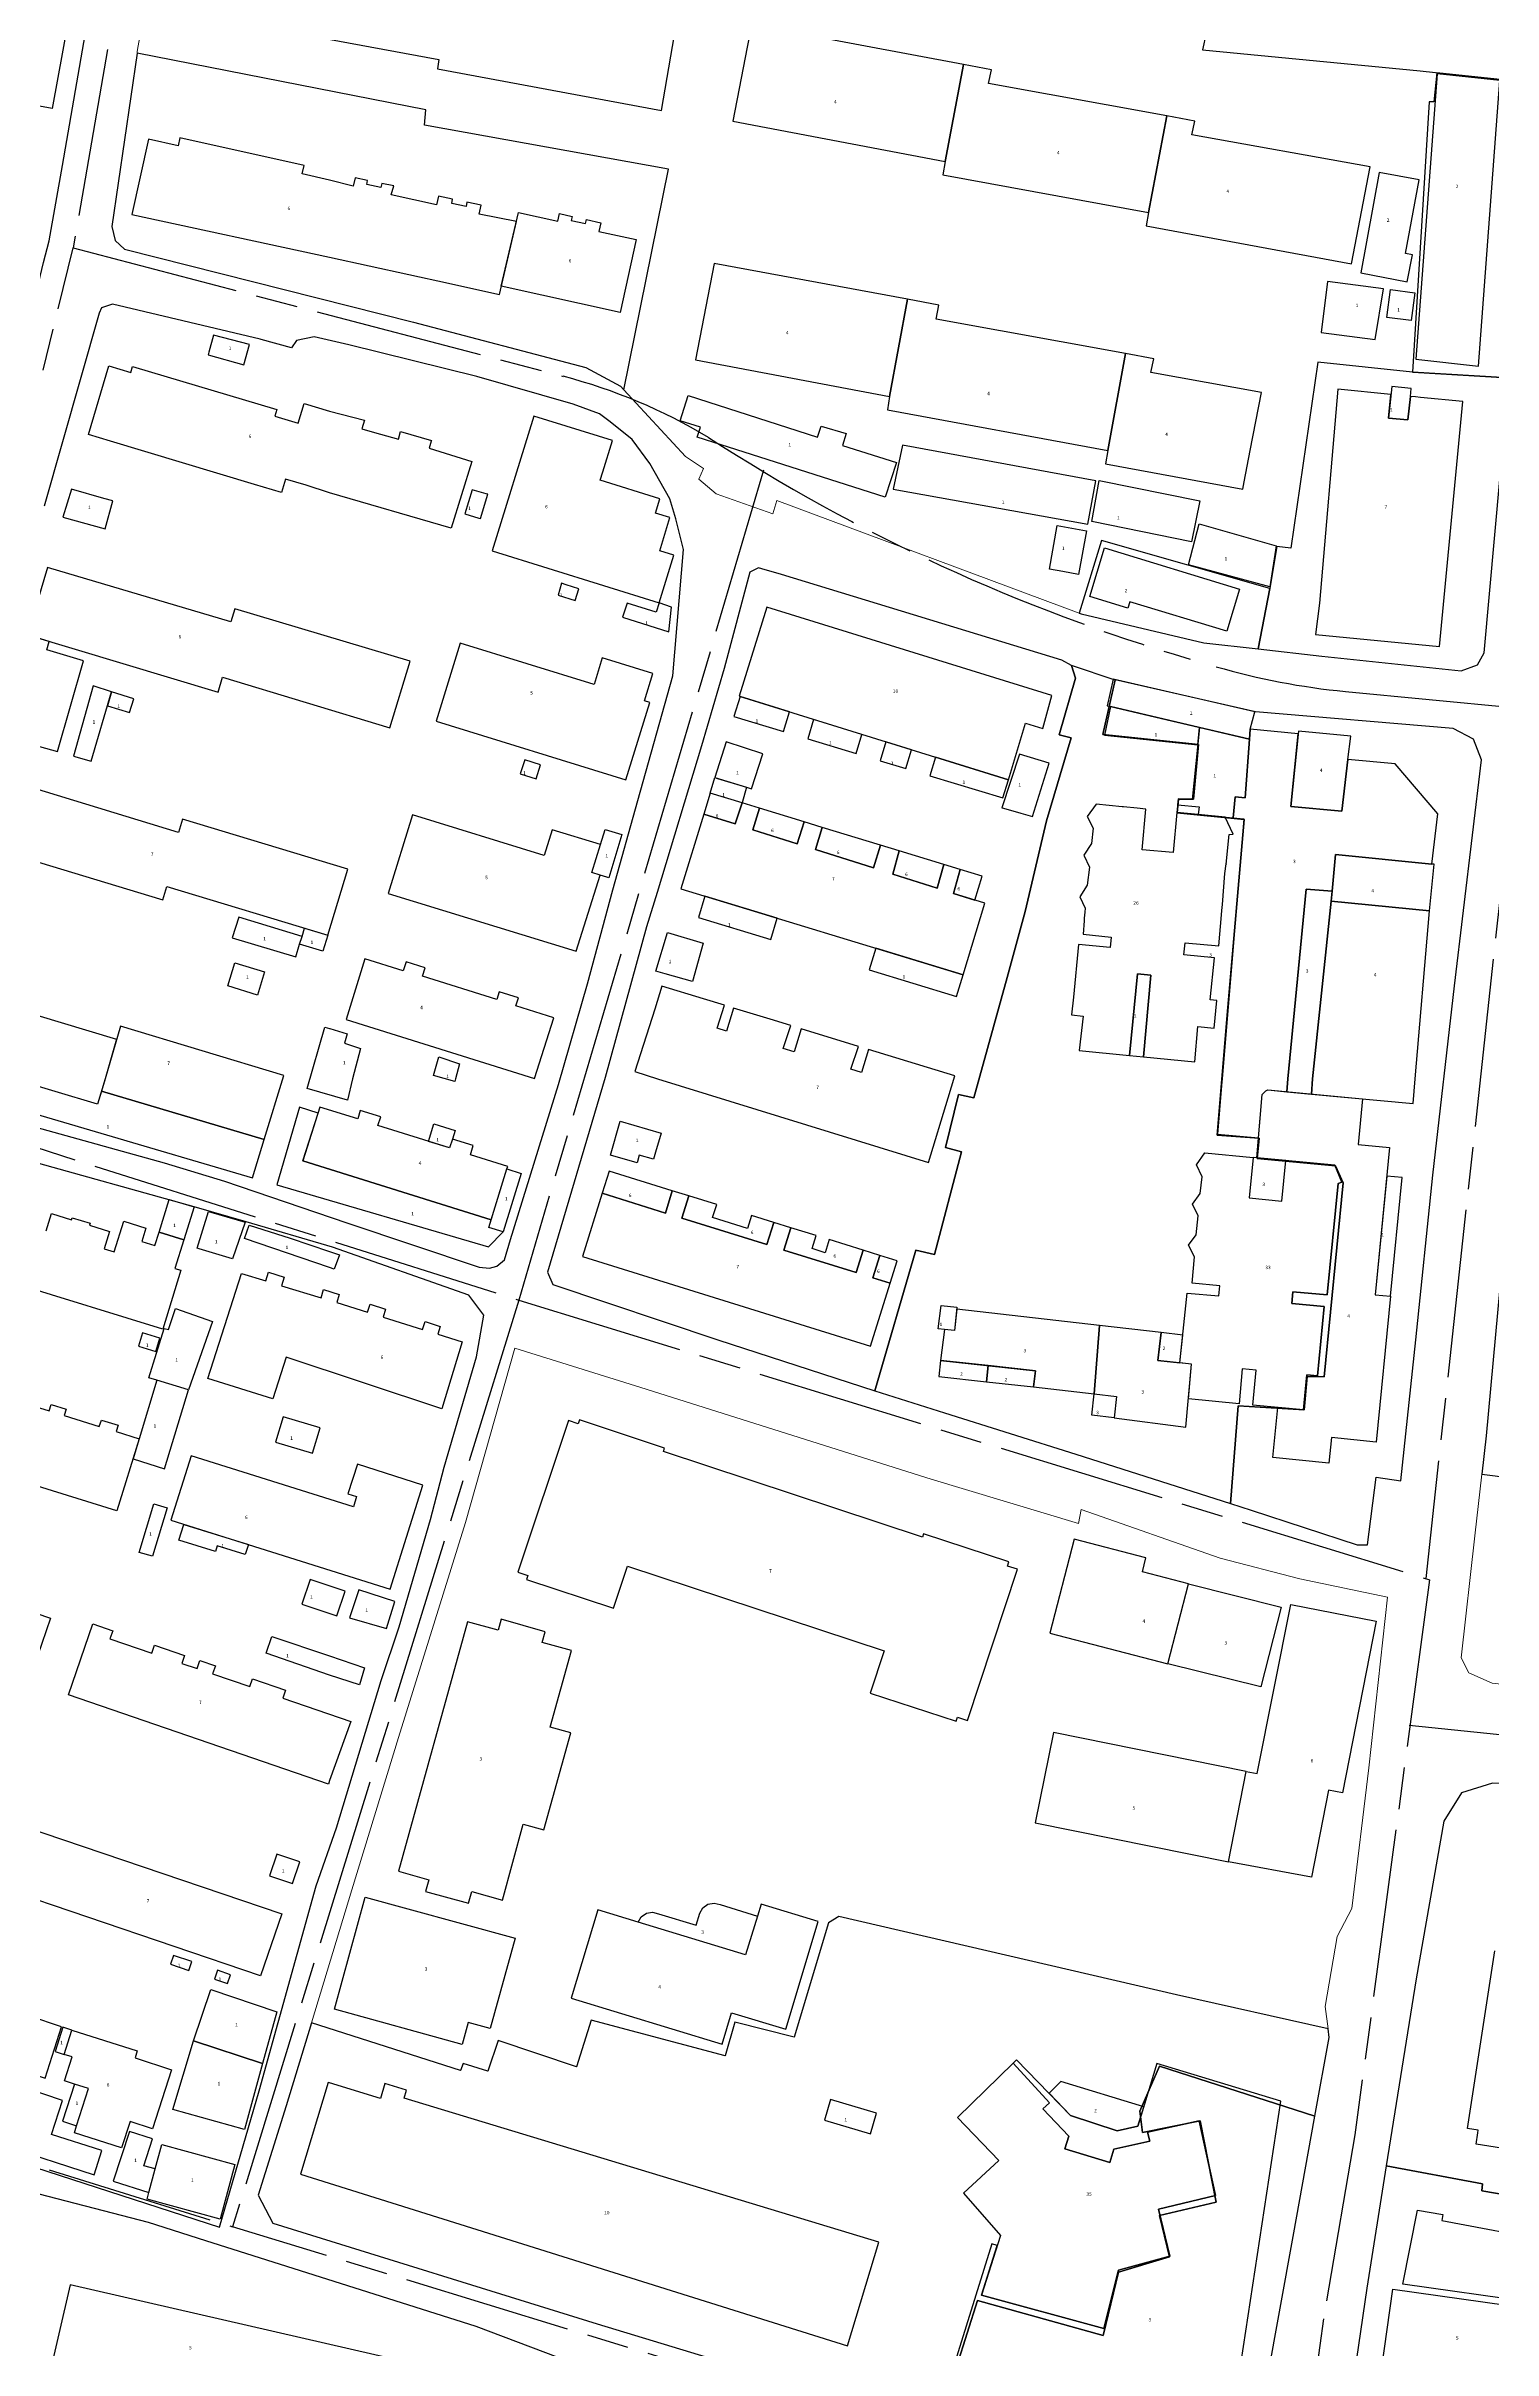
# Model space of a CAD drawing. Header units: millimetres. Extents: x 125232 to 134072, y 142885 to 152835.
# Drawn here: x 130459.5 to 130666, y 147568.7 to 147897.3 of the extents above; entities that cross this region are included whole.
import ezdxf

# ---------------------------------------------------------------- set-up
doc = ezdxf.new("R2010")
doc.units = ezdxf.units.MM
doc.linetypes.add('ACAD_ISO08W100', pattern=[36, 24, -3, 6, -3])
doc.layers.add('apartment', color=42, linetype='Continuous', lineweight=0)
doc.layers.add('government', color=221, linetype='Continuous', lineweight=0)
for name, color, linetype in [('buildings', 7, 'Continuous'), ('commerce', 10, 'Continuous'), ('commerce & office', 242, 'Continuous'), ('commerce and residence', 32, 'Continuous'), ('culture', 21, 'Continuous'), ('layers', 7, 'Continuous'), ('residence', 2, 'Continuous'), ('老城北中心线', 7, 'ACAD_ISO08W100')]:
    doc.layers.add(name, color=color, linetype=linetype)
doc.styles.add('层数', font='', dxfattribs={"height": 2})
doc.styles.get('层数').set_extended_font_data('FangSong_GB2312')

msp = doc.modelspace()

# ---------------------------------------------------------------- linework, layer by layer
at = {"layer": 'apartment'}
msp.add_lwpolyline([(130476.37, 147918.21), (130472.56, 147896.56), (130472.53, 147896.32), (130513.74, 147888.21), (130513.56, 147886.05), (130548.36, 147879.75), (130542.01, 147848.27), (130550.79, 147838.78), (130553.36, 147837.07), (130552.7, 147835.55), (130555.17, 147833.45), (130563.27, 147830.6), (130563.84, 147832.5), (130606.99, 147816.42), (130610.15, 147826.8), (130634.18, 147819.95), (130635.19, 147825.95), (130637.17, 147825.68), (130641.03, 147852.24), (130654.54, 147850.8), (130656.91, 147889.37), (130657.58, 147889.37), (130658.03, 147893.52), (130655.66, 147893.77), (130624.57, 147896.8), (130625.11, 147899.18)], dxfattribs=at)
at = {"layer": 'buildings', "linetype": 'Continuous', "flags": 128}
for points in [[(130475.63, 147902.78), (130515.59, 147895.41), (130515.38, 147894.1), (130547.38, 147888.12), (130549.77, 147901.95), (130522.3, 147906.97), (130522.68, 147909.48), (130478.37, 147917.64), (130475.63, 147902.78)], [(130462.66, 147900.66), (130460.4, 147888.41), (130426.23, 147894.71), (130427.56, 147901.92)], [(130471.79, 147873.32), (130500, 147867.22), (130516.95, 147863.5), (130517.57, 147863.36), (130524.24, 147861.9), (130526.66, 147872.28), (130521.36, 147873.35), (130521.63, 147874.62), (130519.61, 147875.04), (130519.49, 147874.45), (130517.43, 147874.88), (130517.56, 147875.47), (130515.54, 147875.89), (130515.28, 147874.7), (130508.8, 147876.12), (130509.16, 147877.38), (130507.45, 147877.74), (130507.33, 147877.15), (130505.31, 147877.57), (130505.43, 147878.16), (130503.67, 147878.52), (130503.38, 147877.35), (130500, 147878.18), (130496.1, 147879.08), (130496.37, 147880.3), (130478.62, 147884.23), (130478.37, 147883.1), (130474.17, 147884.03), (130471.79, 147873.32)], [(130468.73, 147840.98), (130465.58, 147841.92), (130468.52, 147851.7), (130471.62, 147850.77), (130471.87, 147851.63), (130492.46, 147845.46), (130492.19, 147844.55), (130495.54, 147843.55), (130496.37, 147846.32), (130500, 147845.23), (130504.97, 147843.96), (130504.62, 147842.73), (130506.43, 147842.19), (130509.83, 147841.23), (130510.14, 147842.34), (130514.53, 147841.07), (130514.5, 147840.96), (130514.19, 147839.98), (130520.31, 147838.07), (130517.34, 147828.54), (130500, 147833.61), (130496.66, 147834.68), (130493.73, 147835.56), (130493.15, 147833.63), (130489.29, 147834.79), (130468.73, 147840.98)], [(130456.88, 147813.31), (130484.11, 147805.17), (130484.74, 147807.27), (130508.61, 147800.08), (130511.52, 147809.57), (130486.47, 147817.02), (130485.92, 147815.17), (130459.74, 147822.95), (130456.88, 147813.31)], [(130596.88, 147792.64), (130599.32, 147800.72), (130601.8, 147799.96), (130603.08, 147804.67), (130562.41, 147817.27), (130558.47, 147804.56), (130596.88, 147792.64)], [(130627.29, 147749.03), (130626.71, 147742.08), (130632.58, 147741.59), (130633.08, 147747.75), (130633.62, 147748.28), (130633.91, 147748.4), (130636.61, 147748.15), (130636.77, 147750), (130639.38, 147777.06), (130643.07, 147776.77), (130643.56, 147781.98), (130657.29, 147780.64), (130658.14, 147787.82), (130652.08, 147794.91), (130645.33, 147795.53), (130644.46, 147788.19), (130637.19, 147788.86), (130638.22, 147799.2), (130631.4, 147799.88), (130631.26, 147798.46), (130630.67, 147790.1), (130629.22, 147790.2), (130628.94, 147787.22), (130630.46, 147787.08), (130627.37, 147750), (130627.29, 147749.03)], [(130448.99, 147783.75), (130476.2, 147775.53), (130476.77, 147777.42), (130499.75, 147770.49), (130502.6, 147779.88), (130479.01, 147787.02), (130478.44, 147785.13), (130451.93, 147793.2), (130448.99, 147783.75)], [(130636.77, 147750), (130636.61, 147748.15), (130640.11, 147747.82), (130640.27, 147750), (130642.93, 147775.33), (130643.07, 147776.77), (130639.38, 147777.06), (130636.77, 147750)], [(130640.27, 147750), (130640.11, 147747.82), (130654.62, 147746.45), (130654.95, 147750), (130656.97, 147773.95), (130642.93, 147775.33), (130640.27, 147750)], [(130454.8, 147750), (130439.98, 147754.45), (130442.84, 147763.69), (130469.6, 147755.65), (130467.95, 147750), (130466.88, 147746.37), (130454.8, 147750)], [(130467.95, 147750), (130467.43, 147748.23), (130490.68, 147741.35), (130493.46, 147750.47), (130470.14, 147757.5), (130467.95, 147750)], [(130496.79, 147748.62), (130499.34, 147757.35), (130500, 147757.16), (130500.04, 147757.15), (130502.49, 147756.43), (130502.13, 147755.08), (130504.43, 147754.3), (130503.29, 147750), (130502.55, 147746.95), (130496.79, 147748.62)], [(130445.66, 147748.61), (130489.01, 147735.88), (130490.68, 147741.35), (130467.43, 147748.23), (130466.88, 147746.37), (130454.8, 147750), (130446.85, 147752.39), (130446.1, 147750), (130445.66, 147748.61)], [(130517.87, 147749.6), (130514.82, 147750.48), (130515.58, 147753.13), (130518.54, 147752.13), (130517.98, 147750), (130517.87, 147749.6)], [(130492.46, 147734.87), (130522.69, 147726.03), (130524.77, 147728.16), (130522.71, 147728.8), (130523.05, 147729.9), (130496.2, 147738.29), (130498.35, 147745.11), (130495.69, 147745.95), (130492.46, 147734.87)], [(130496.2, 147738.29), (130523.05, 147729.9), (130525.31, 147737.13), (130525.42, 147737.5), (130520.09, 147739.16), (130520.49, 147740.46), (130517.53, 147741.38), (130517.13, 147740.13), (130506.91, 147743.32), (130507.3, 147744.55), (130504.38, 147745.47), (130504.01, 147744.29), (130498.63, 147745.97), (130496.2, 147738.29)], [(130459.54, 147728.29), (130460.3, 147730.77), (130463.17, 147729.89), (130463.25, 147730.18), (130465.83, 147729.38), (130465.74, 147729.1), (130468.61, 147728.21), (130467.84, 147725.73), (130469.27, 147725.29), (130470.63, 147729.68), (130473.78, 147728.71), (130473.19, 147726.8), (130475.05, 147726.23), (130475.69, 147728.12), (130479.2, 147727.04), (130477.92, 147722.94), (130478.78, 147722.68), (130476.19, 147714.27), (130434.18, 147727.22)], [(130482.7, 147731.08), (130487.97, 147729.53), (130486.14, 147724.29), (130481.39, 147725.73), (130481.08, 147725.82), (130482.7, 147731.08)], [(130500, 147723.07), (130487.88, 147727.21), (130488.51, 147729.14), (130494.37, 147727.27), (130500, 147725.35), (130501.4, 147724.88), (130500.65, 147722.84), (130500, 147723.07)], [(130491.89, 147704.33), (130482.61, 147707.26), (130487.41, 147722.23), (130490.91, 147721.16), (130491.29, 147722.4), (130493.53, 147721.69), (130493.15, 147720.47), (130498.79, 147718.75), (130499.15, 147719.92), (130501.39, 147719.21), (130501.04, 147718.1), (130505.41, 147716.72), (130505.77, 147717.84), (130508, 147717.13), (130507.65, 147716.01), (130513.28, 147714.24), (130513.63, 147715.35), (130515.8, 147714.67), (130515.45, 147713.55), (130518.91, 147712.46), (130516.03, 147702.91), (130493.79, 147710.29), (130491.89, 147704.33)], [(130493.37, 147701.77), (130492.29, 147698.16), (130497.57, 147696.6), (130498.64, 147700.2), (130493.37, 147701.77)], [(130477.36, 147687.01), (130508.63, 147677.21), (130513.33, 147692.04), (130503.97, 147695.01), (130502.61, 147690.77), (130503.86, 147690.41), (130503.41, 147688.93), (130480.25, 147696.23), (130477.36, 147687.01)], [(130417.95, 147669.54), (130423.39, 147685.54), (130460.17, 147673.04), (130457.1, 147664.02), (130429.24, 147673.48), (130426.87, 147666.51), (130417.95, 147669.54)], [(130616.51, 147681.65), (130606.25, 147684.3), (130602.78, 147670.89), (130619.63, 147666.53), (130622.58, 147677.96), (130615.99, 147679.66), (130616.51, 147681.65)], [(130496.06, 147675.06), (130501.04, 147673.39), (130502.22, 147676.91), (130497.24, 147678.58), (130496.06, 147675.06)], [(130462.74, 147662.1), (130466.21, 147672.23), (130469.05, 147671.26), (130468.66, 147670.12), (130474.63, 147668.07), (130475.02, 147669.21), (130479.29, 147667.73), (130478.9, 147666.6), (130481.08, 147665.86), (130481.47, 147666.99), (130483.7, 147666.23), (130483.31, 147665.09), (130488.6, 147663.28), (130488.99, 147664.41), (130493.73, 147662.79), (130493.34, 147661.65), (130503.05, 147658.32), (130500, 147649.88), (130499.83, 147649.39), (130462.74, 147662.1)], [(130500, 147664.91), (130490.94, 147668.07), (130491.76, 147670.43), (130500, 147667.68), (130505, 147665.98), (130504.28, 147663.56), (130500, 147664.91)], [(130559.38, 147625), (130544.05, 147629.68), (130544.48, 147630.46), (130545.21, 147630.97), (130546.08, 147631.12), (130546.94, 147630.88), (130552.3, 147629.24), (130552.83, 147630.98), (130553.28, 147631.74), (130554, 147632.24), (130554.87, 147632.4), (130555.72, 147632.19), (130561.07, 147630.55), (130559.38, 147625)], [(130683.22, 147594.9), (130663.64, 147598.01), (130663.85, 147599.62), (130663.9, 147600), (130662.38, 147600.24), (130666.3, 147625.57)], [(130629.78, 147564.78), (130635.75, 147604.16), (130618.06, 147609.54), (130615.37, 147600.56), (130612.39, 147599.91), (130605.75, 147602.12), (130598.05, 147610.05), (130597.55, 147609.57), (130602.73, 147603.93), (130601.79, 147603.07), (130605.5, 147599.13), (130604.92, 147597.35), (130611.33, 147595.42), (130611.92, 147597.32), (130617.04, 147598.43), (130616.72, 147599.74), (130624.1, 147601.34), (130626.41, 147590.67), (130618.3, 147588.73), (130619.93, 147582.04), (130612.61, 147580.03), (130610.51, 147571.73), (130593.03, 147576.47), (130595.28, 147583.55), (130594.53, 147583.79), (130588.58, 147564.71)], [(130499.78, 147606.82), (130495.84, 147593.73), (130573.9, 147569.25), (130578.37, 147584.02), (130510.63, 147604.57), (130510.98, 147605.72), (130507.9, 147606.65), (130507.26, 147604.55), (130500, 147606.75), (130499.78, 147606.82)], [(130459.91, 147564.56), (130468.8, 147562.53), (130469.64, 147566.38), (130510.92, 147557.04), (130508.88, 147547.93), (130511.29, 147547.36), (130508.59, 147535.31), (130505.91, 147535.94), (130505.68, 147535.18), (130514, 147533.4), (130517.53, 147548.91), (130520.39, 147548.19), (130523.78, 147563.47), (130521.05, 147564.17), (130521.15, 147564.56), (130462.97, 147577.96), (130459.91, 147564.56)], [(130671.36, 147574.55), (130669.74, 147562.95), (130650.12, 147565.83), (130651.73, 147577.31), (130671.36, 147574.55)]]:
    msp.add_lwpolyline(points, dxfattribs=at)
for points in [[(130590.45, 147894.69), (130560.2, 147900.35), (130557.57, 147886.59), (130587.84, 147880.87)], [(130619.48, 147887.39), (130594.05, 147891.98), (130594.47, 147893.94), (130590.45, 147894.69), (130587.84, 147880.87), (130587.51, 147878.98), (130616.87, 147873.58)], [(130667.03, 147892.42), (130658.08, 147893.38), (130655.01, 147852.64), (130663.96, 147851.66)], [(130648.5, 147880.08), (130623.07, 147884.67), (130623.49, 147886.63), (130619.48, 147887.39), (130616.87, 147873.58), (130616.87, 147873.56), (130616.54, 147871.67), (130645.86, 147866.28)], [(130654.54, 147867.53), (130653.55, 147867.72), (130655.5, 147878.24), (130649.8, 147879.28), (130647.19, 147864.99), (130653.78, 147863.69)], [(130534.6, 147873.03), (130534.47, 147872.45), (130536.52, 147871.99), (130536.65, 147872.58), (130538.71, 147872.13), (130538.43, 147870.88), (130543.76, 147869.71), (130541.48, 147859.33), (130524.51, 147863.06), (130526.96, 147873.6), (130532.59, 147872.36), (130532.83, 147873.42)], [(130582.49, 147861.23), (130554.88, 147866.33), (130552.24, 147852.56), (130579.92, 147847.33)], [(130650.4, 147862.71), (130642.43, 147863.74), (130641.49, 147856.47), (130649.23, 147855.47)], [(130613.6, 147853.46), (130586.56, 147858.36), (130586.94, 147860.35), (130582.49, 147861.23), (130579.92, 147847.33), (130579.61, 147845.44), (130611.06, 147839.65)], [(130651.39, 147862.58), (130654.86, 147862.13), (130654.35, 147858.17), (130650.87, 147858.61)], [(130483.43, 147856.08), (130482.76, 147853.66), (130482.65, 147853.28), (130487.76, 147851.87), (130488.55, 147854.74)], [(130632.98, 147847.89), (130617.19, 147850.75), (130617.62, 147852.71), (130613.6, 147853.46), (130611.06, 147839.65), (130610.71, 147837.74), (130630.33, 147834.13), (130630.53, 147835.17), (130631.39, 147839.61)], [(130580.93, 147837.92), (130579.29, 147832.95), (130552.45, 147841.52), (130552.92, 147842.97), (130550.04, 147843.88), (130551.19, 147847.47), (130569.65, 147841.54), (130570.15, 147843.1), (130573.73, 147842.05), (130573.18, 147840.32)], [(130661.72, 147846.64), (130655.69, 147847.21), (130654.97, 147847.28), (130654.24, 147847.35), (130653.87, 147844), (130651.12, 147844.25), (130651.47, 147847.63), (130643.91, 147848.36), (130641.25, 147817.86), (130640.71, 147813.38), (130658.38, 147811.68)], [(130653.87, 147844), (130654.24, 147847.35), (130654.37, 147848.48), (130651.59, 147848.77), (130651.12, 147844.25)], [(130538.63, 147835.38), (130539.01, 147836.59), (130540.39, 147841.04), (130529.16, 147844.52), (130523.19, 147825.3), (130547.05, 147817.9), (130549.15, 147824.69), (130547.11, 147825.33), (130548.58, 147830.07), (130546.52, 147830.71), (130547.15, 147832.74)], [(130580.45, 147834.13), (130608.21, 147829.13), (130609.33, 147835.32), (130581.74, 147840.41)], [(130461.95, 147830.13), (130467.96, 147828.44), (130469.08, 147832.43), (130467.78, 147832.8), (130463.17, 147834.1)], [(130522.57, 147833.38), (130522.33, 147833.45), (130520.35, 147834.04), (130519.28, 147830.61), (130521.3, 147829.98), (130521.54, 147829.91)], [(130609.83, 147835.37), (130624.21, 147832.44), (130623.01, 147826.58), (130608.76, 147829.5)], [(130602.72, 147822.71), (130603.85, 147828.93), (130608.03, 147828.17), (130606.9, 147821.94), (130604.66, 147822.35)], [(130624.08, 147829.17), (130635.11, 147826.05), (130634.18, 147820.2), (130622.58, 147823.3)], [(130610.59, 147825.74), (130629.88, 147819.86), (130628.04, 147813.84), (130614.21, 147818.06), (130613.93, 147817.14), (130608.48, 147818.81)], [(130535.57, 147819.91), (130533.75, 147820.48), (130533.08, 147820.69), (130532.61, 147818.97), (130535.06, 147818.21)], [(130548.8, 147817.28), (130547.05, 147817.9), (130546.63, 147816.56), (130542.49, 147817.84), (130541.8, 147815.85), (130548.4, 147813.76)], [(130460, 147812.37), (130456.88, 147813.31), (130452.55, 147799.08), (130461.16, 147796.67), (130464.9, 147809.62), (130459.65, 147811.18)], [(130546.14, 147807.82), (130538.92, 147810.06), (130537.89, 147806.72), (130537.74, 147806.24), (130518.65, 147812.14), (130515.22, 147801.03), (130542.29, 147792.67), (130545.69, 147803.67), (130544.93, 147803.91)], [(130463.47, 147796.02), (130465.96, 147795.32), (130468.89, 147805.22), (130466.27, 147806.04)], [(130468.89, 147805.22), (130468.29, 147803.2), (130471.46, 147802.23), (130472.07, 147804.22)], [(130558.58, 147804.53), (130557.71, 147801.66), (130564.8, 147799.52), (130565.64, 147802.34)], [(130632.06, 147802.36), (130611.85, 147807.02), (130610.99, 147803.22), (130611.43, 147803.11), (130631.26, 147798.46), (130631.33, 147799.16), (130631.4, 147799.88)], [(130575.96, 147799.13), (130569.08, 147801.27), (130568.24, 147798.48), (130575.13, 147796.4)], [(130624.16, 147800.13), (130611.43, 147803.11), (130610.57, 147799), (130623.91, 147797.63)], [(130561.85, 147796.35), (130556.58, 147798.09), (130555, 147792.97), (130559.51, 147791.59), (130560.2, 147791.38)], [(130583.03, 147796.94), (130579.4, 147798.06), (130578.58, 147795.36), (130582.22, 147794.26)], [(130631.26, 147798.46), (130624.16, 147800.13), (130623.12, 147789.82), (130621.08, 147789.94), (130621.02, 147789.09), (130624.09, 147788.79), (130623.98, 147787.69), (130628.94, 147787.22), (130629.22, 147790.2), (130630.67, 147790.1)], [(130644.46, 147788.19), (130645.33, 147795.53), (130645.73, 147798.86), (130638.26, 147799.61), (130637.19, 147788.86)], [(130527.22, 147793.5), (130529.47, 147792.78), (130530.12, 147794.8), (130527.88, 147795.52)], [(130585.67, 147793.22), (130596.1, 147790.07), (130596.88, 147792.64), (130586.46, 147795.87)], [(130598.44, 147796.32), (130595.95, 147788.66), (130596.2, 147788.59), (130598.65, 147787.9), (130600.3, 147787.44), (130602.7, 147795.04)], [(130555, 147792.97), (130555.38, 147792.85), (130559.51, 147791.59), (130558.9, 147789.35), (130554.32, 147790.75)], [(130550.12, 147777.12), (130590.4, 147764.81), (130593.52, 147775.03), (130589.04, 147776.45), (130590, 147779.86), (130587.64, 147780.58), (130586.69, 147777.2), (130580.36, 147779.21), (130581.31, 147782.51), (130578.62, 147783.34), (130577.61, 147780.08), (130569.35, 147782.71), (130570.3, 147785.87), (130567.71, 147786.66), (130566.71, 147783.54), (130560.4, 147785.53), (130561.36, 147788.6), (130558.9, 147789.35), (130557.88, 147786.35), (130557.87, 147786.35), (130553.4, 147787.77)], [(130554.32, 147790.75), (130553.4, 147787.77), (130557.87, 147786.35), (130558.89, 147789.35)], [(130561.36, 147788.6), (130560.4, 147785.53), (130566.71, 147783.54), (130567.71, 147786.66)], [(130626.31, 147767.24), (130621.92, 147767.67), (130622.12, 147769.39), (130626.91, 147768.96), (130627.29, 147773.4), (130627.35, 147774.01), (130627.45, 147774.85), (130627.78, 147779.28), (130627.94, 147780.66), (130627.94, 147780.62), (130628.37, 147784.83), (130628.93, 147784.89), (130627.81, 147787.33), (130623.98, 147787.69), (130620.9, 147787.98), (130620.39, 147782.27), (130615.98, 147782.66), (130616.48, 147788.47), (130615.25, 147788.6), (130613.32, 147788.79), (130613.13, 147788.81), (130609.42, 147789.17), (130608.14, 147787.42), (130608.95, 147785.73), (130608.73, 147783.55), (130607.63, 147781.89), (130608.43, 147780.17), (130608.14, 147777.62), (130607.05, 147775.96), (130607.81, 147774.34), (130607.76, 147773.79), (130607.73, 147773.32), (130607.7, 147772.92), (130607.67, 147772.51), (130607.53, 147770.63), (130611.53, 147770.19), (130611.4, 147768.73), (130606.88, 147769.14), (130606.15, 147761.63), (130605.9, 147759.1), (130607.53, 147758.91), (130606.96, 147754.04), (130614.14, 147753.33), (130615.3, 147764.96), (130617.2, 147764.78), (130616.15, 147753.14), (130623.46, 147752.42), (130623.89, 147757.47), (130626.22, 147757.2), (130626.6, 147761.19), (130625.66, 147761.25)], [(130538.66, 147783.42), (130531.77, 147785.53), (130530.64, 147781.86), (130511.81, 147787.64), (130508.37, 147776.45), (130535.21, 147768.2), (130538.62, 147779.04), (130537.42, 147779.41)], [(130538.66, 147783.42), (130539.32, 147785.57), (130541.69, 147784.83), (130539.87, 147778.65), (130539.58, 147778.74), (130538.62, 147779.04), (130537.42, 147779.41)], [(130570.3, 147785.87), (130569.35, 147782.71), (130577.61, 147780.08), (130578.62, 147783.34)], [(130581.31, 147782.51), (130580.36, 147779.21), (130586.69, 147777.2), (130587.64, 147780.58)], [(130657.62, 147780.6), (130657.29, 147780.64), (130643.56, 147781.98), (130643.07, 147776.77), (130642.93, 147775.33), (130656.97, 147773.95)], [(130590, 147779.86), (130589.04, 147776.45), (130592.09, 147775.49), (130593.14, 147778.9)], [(130553.57, 147776.07), (130552.63, 147773.01), (130562.96, 147769.85), (130563.89, 147772.91)], [(130486.09, 147770.13), (130495.19, 147767.39), (130495.73, 147769.2), (130496.07, 147770.3), (130487.03, 147773.04)], [(130499.06, 147768.2), (130495.73, 147769.2), (130496.07, 147770.3), (130496.42, 147771.49), (130499.75, 147770.49)], [(130548.22, 147770.89), (130553.32, 147769.34), (130551.77, 147763.9), (130547.91, 147764.98), (130546.54, 147765.36)], [(130577.95, 147768.61), (130577.02, 147765.55), (130589.46, 147761.75), (130590.4, 147764.81)], [(130486.48, 147766.56), (130490.71, 147765.27), (130489.69, 147761.94), (130485.46, 147763.24)], [(130526.94, 147761.56), (130524.21, 147762.41), (130523.87, 147761.3), (130513.25, 147764.62), (130513.63, 147765.83), (130510.92, 147766.67), (130510.52, 147765.39), (130505.05, 147767.1), (130502.35, 147758.47), (130529.24, 147750.02), (130532, 147758.69), (130526.57, 147760.39)], [(130617.2, 147764.78), (130615.3, 147764.96), (130614.14, 147753.33), (130616.15, 147753.14)], [(130588.3, 147747.3), (130589.25, 147750.4), (130576.93, 147754.18), (130575.93, 147750.89), (130574.38, 147751.36), (130575.49, 147754.62), (130567.31, 147757.13), (130566.32, 147753.83), (130564.72, 147754.33), (130565.82, 147757.6), (130562.88, 147758.49), (130557.66, 147760.09), (130556.65, 147756.8), (130555.32, 147757.2), (130556.38, 147760.48), (130553.36, 147761.41), (130547.42, 147763.23), (130546.41, 147759.94), (130543.55, 147751.04), (130546.79, 147750), (130585.47, 147738.08)], [(130644.46, 147735.27), (130643.48, 147737.69), (130632.34, 147738.72), (130633.08, 147747.75), (130633.62, 147748.28), (130633.91, 147748.4), (130647.4, 147747.13), (130646.78, 147740.62), (130651.27, 147740.19), (130649.21, 147719.2), (130651.42, 147718.98), (130649.38, 147698.17), (130642.98, 147698.83), (130642.59, 147695.16), (130634.62, 147695.97), (130635.34, 147703.12), (130639, 147702.78), (130639.46, 147707.76), (130641.01, 147707.62), (130641.92, 147717.52), (130637.31, 147717.93), (130637.46, 147719.59), (130642.38, 147719.16), (130643.96, 147735.04), (130644.32, 147735.2)], [(130517.13, 147740.13), (130514.1, 147741.07), (130514.9, 147743.59), (130517.93, 147742.63), (130517.53, 147741.38)], [(130541.49, 147743.95), (130547.31, 147742.26), (130546.51, 147739.51), (130546.22, 147738.51), (130544.2, 147739.09), (130543.88, 147737.99), (130540.08, 147739.1)], [(130624.91, 147739.42), (130631.8, 147738.77), (130631.23, 147733.02), (130635.9, 147732.55), (130636.46, 147738.34), (130643.48, 147737.69), (130644.46, 147735.27), (130643.96, 147735.04), (130642.38, 147719.16), (130637.46, 147719.59), (130637.31, 147717.93), (130641.92, 147717.52), (130641.01, 147707.62), (130639.46, 147707.76), (130639, 147702.78), (130631.76, 147703.45), (130632.22, 147708.43), (130630.26, 147708.61), (130629.8, 147703.63), (130622.57, 147704.33), (130623.01, 147709.28), (130621.32, 147709.46), (130622.41, 147719.42), (130626.93, 147719.02), (130627.06, 147720.47), (130623.09, 147720.82), (130623.42, 147724.59), (130622.6, 147726.25), (130623.68, 147727.75), (130623.97, 147730.45), (130623.17, 147732.12), (130624.25, 147733.62), (130624.52, 147736.02), (130623.72, 147737.72)], [(130636.46, 147738.34), (130631.8, 147738.77), (130631.23, 147733.02), (130635.9, 147732.55)], [(130524.77, 147728.16), (130522.71, 147728.8), (130525.31, 147737.13), (130527.32, 147736.5)], [(130548.91, 147734.03), (130539.9, 147736.84), (130538.91, 147733.66), (130547.92, 147730.85)], [(130653.08, 147735.9), (130650.87, 147736.11), (130649.21, 147719.2), (130651.42, 147718.98)], [(130475.69, 147728.12), (130477.13, 147732.8), (130480.66, 147731.71), (130479.2, 147727.04)], [(130577.21, 147711.85), (130580.01, 147720.85), (130577.55, 147721.61), (130578.54, 147724.79), (130576.14, 147725.54), (130575.14, 147722.36), (130564.85, 147725.57), (130565.84, 147728.75), (130563.39, 147729.52), (130562.39, 147726.34), (130550.27, 147730.12), (130551.26, 147733.3), (130548.91, 147734.03), (130547.92, 147730.85), (130538.91, 147733.66), (130536.1, 147724.67)], [(130560.22, 147730.5), (130559.64, 147728.63), (130554.67, 147730.19), (130555.25, 147732.05), (130551.26, 147733.3), (130550.27, 147730.12), (130562.39, 147726.34), (130563.39, 147729.52)], [(130571.3, 147727.05), (130570.72, 147725.19), (130568.85, 147725.77), (130569.43, 147727.63), (130565.84, 147728.75), (130564.85, 147725.57), (130575.14, 147722.36), (130576.14, 147725.54)], [(130581, 147724.03), (130578.54, 147724.79), (130577.55, 147721.61), (130580.01, 147720.85)], [(130479.87, 147705.64), (130475.33, 147707.02), (130474.22, 147707.35), (130476.41, 147714.39), (130477, 147714.21), (130478.01, 147717.22), (130483.28, 147715.37)], [(130589.53, 147717.42), (130589.16, 147714.09), (130587.75, 147714.25), (130586.87, 147714.35), (130587.26, 147717.67)], [(130609.13, 147705.07), (130609.87, 147714.81), (130589.51, 147717.15), (130589.16, 147714.09), (130587.75, 147714.25), (130587.2, 147709.83), (130600.74, 147708.33), (130600.48, 147706.03)], [(130428.59, 147712.28), (130459.98, 147702.61), (130460.26, 147703.52), (130462.42, 147702.85), (130462.14, 147701.94), (130467.14, 147700.39), (130467.43, 147701.3), (130469.81, 147700.57), (130469.53, 147699.66), (130472.84, 147698.64), (130469.64, 147688.36), (130432.1, 147700), (130428.77, 147701.03), (130425.44, 147702.07)], [(130475.79, 147712.98), (130473.3, 147713.75), (130472.73, 147711.85), (130475.21, 147711.1)], [(130609.87, 147714.81), (130609.13, 147705.07), (130612.32, 147704.66), (130611.97, 147701.65), (130622.21, 147700.3), (130623.01, 147709.28), (130618.22, 147709.8), (130618.66, 147713.8)], [(130621.76, 147713.44), (130618.66, 147713.8), (130618.22, 147709.8), (130621.32, 147709.46)], [(130587.2, 147709.83), (130586.94, 147707.52), (130593.73, 147706.77), (130593.98, 147709.08)], [(130600.74, 147708.33), (130593.98, 147709.08), (130593.73, 147706.77), (130600.48, 147706.03)], [(130471.95, 147695.78), (130476.46, 147694.37), (130479.87, 147705.64), (130475.33, 147707.02), (130472.84, 147698.64)], [(130609.13, 147705.07), (130612.32, 147704.66), (130611.97, 147701.65), (130608.78, 147702.03)], [(130596.93, 147681.07), (130584.78, 147685.09), (130584.62, 147684.61), (130547.65, 147696.85), (130547.81, 147697.32), (130535.66, 147701.34), (130535.47, 147700.79), (130534.08, 147701.25), (130526.88, 147679.61), (130528.31, 147679.14), (130528.12, 147678.57), (130540.54, 147674.46), (130542.54, 147680.49), (130579.13, 147668.38), (130577.13, 147662.35), (130589.4, 147658.34), (130589.59, 147658.91), (130591.02, 147658.44), (130598.18, 147680.05), (130596.73, 147680.47)], [(130476.82, 147688.79), (130474.75, 147681.88), (130472.83, 147682.43), (130474.93, 147689.36)], [(130488.41, 147683.55), (130487.94, 147682.12), (130483.98, 147683.36), (130483.72, 147682.55), (130478.5, 147684.19), (130479.21, 147686.43)], [(130504.18, 147677.11), (130502.85, 147673.12), (130508.1, 147671.57), (130509.33, 147675.45)], [(130622.58, 147677.96), (130635.8, 147674.64), (130632.9, 147663.26), (130619.63, 147666.53)], [(130514.16, 147635.74), (130513.69, 147634.04), (130519.83, 147632.38), (130520.29, 147634.04), (130524.66, 147632.83), (130527.65, 147643.65), (130530.58, 147642.84), (130534.42, 147656.71), (130531.5, 147657.52), (130534.52, 147668.43), (130530.33, 147669.59), (130530.75, 147671.12), (130524.51, 147672.9), (130524.07, 147671.32), (130519.68, 147672.54), (130509.82, 147636.94)], [(130637.16, 147675), (130649.37, 147672.6), (130644.56, 147648.13), (130642.58, 147648.52), (130640.14, 147636.09), (130628.3, 147638.27), (130630.83, 147651.16), (130632.37, 147650.87)], [(130630.83, 147651.16), (130603.33, 147656.75), (130600.7, 147643.87), (130628.3, 147638.27)], [(130456.25, 147643.4), (130493.2, 147630.85), (130490.14, 147622.01), (130453.19, 147634.56)], [(130494.7, 147635.2), (130495.75, 147638.3), (130492.48, 147639.4), (130491.43, 147636.3)], [(130505.1, 147633.26), (130511.18, 147631.6), (130526.47, 147627.41), (130522.93, 147614.52), (130519.78, 147615.39), (130518.91, 147612.24), (130500.7, 147617.25)], [(130538.3, 147631.43), (130534.46, 147618.84), (130556.01, 147612.27), (130557.38, 147616.76), (130565.11, 147614.4), (130569.75, 147629.76), (130561.59, 147632.24), (130561.07, 147630.55), (130559.38, 147625), (130544.05, 147629.68)], [(130477.74, 147624.95), (130477.31, 147623.67), (130479.91, 147622.79), (130480.34, 147624.07)], [(130483.99, 147622.83), (130483.56, 147621.55), (130485.44, 147620.91), (130485.87, 147622.19)], [(130483.05, 147620.09), (130492.46, 147616.89), (130490.41, 147609.53), (130480.58, 147612.74)], [(130459.4, 147607.41), (130461.74, 147614.74), (130457.22, 147616.25), (130454.78, 147608.95)], [(130463.2, 147614.28), (130461.91, 147614.68), (130460.83, 147611.22), (130462.11, 147610.81)], [(130463.2, 147614.28), (130472.53, 147611.31), (130472.25, 147610.33), (130477.42, 147608.6), (130474.72, 147600.22), (130471.52, 147601.26), (130470.31, 147597.5), (130463.58, 147599.63), (130463.9, 147600.63), (130465.6, 147605.96), (130463.6, 147606.59), (130462.17, 147607.05), (130463.26, 147610.45), (130462.11, 147610.81)], [(130480.58, 147612.74), (130490.41, 147609.53), (130487.85, 147600.09), (130477.62, 147602.98)], [(130597.55, 147609.57), (130589.59, 147601.84), (130595.51, 147595.66), (130590.46, 147591.02), (130595.73, 147584.99), (130593.03, 147576.47), (130610.51, 147571.73), (130612.61, 147580.03), (130619.93, 147582.04), (130618.3, 147588.73), (130626.41, 147590.67), (130624.1, 147601.34), (130616.72, 147599.74), (130617.04, 147598.43), (130611.92, 147597.32), (130611.33, 147595.42), (130604.92, 147597.35), (130605.5, 147599.13), (130601.79, 147603.07), (130602.73, 147603.93)], [(130616.2, 147603.32), (130604.34, 147606.96), (130602.68, 147605.29), (130605.75, 147602.12), (130612.39, 147599.91), (130615.37, 147600.56)], [(130466.38, 147593.64), (130467.49, 147597.13), (130460.33, 147599.41), (130461.87, 147604.24), (130456.4, 147606.08), (130453.51, 147597.83)], [(130463.6, 147606.59), (130461.9, 147601.28), (130463.9, 147600.63), (130465.6, 147605.96)], [(130571.5, 147604.4), (130570.61, 147601.45), (130577.19, 147599.48), (130578.07, 147602.43)], [(130473.49, 147594.94), (130474.73, 147598.75), (130471.43, 147599.82), (130469.13, 147592.75), (130474.2, 147591.1), (130475.12, 147594.48)], [(130473.95, 147590.15), (130474.2, 147591.1), (130475.12, 147594.48), (130476.06, 147597.95), (130486.5, 147595.11), (130484.39, 147587.32)], [(130671.38, 147575.47), (130653.18, 147578.02), (130655.24, 147588.59), (130658.89, 147587.98), (130658.72, 147587.1), (130674.39, 147584.19), (130674.98, 147587.37), (130678.78, 147586.66), (130676.15, 147571.67), (130672.3, 147572.21), (130672.8, 147575.27)]]:
    msp.add_lwpolyline(points, close=True, dxfattribs=at)
at = {"layer": 'commerce'}
for points in [[(130634.18, 147819.95), (130610.15, 147826.8), (130606.99, 147816.42), (130607.26, 147816.32), (130624.76, 147812.21), (130632.53, 147811.33)], [(130664.37, 147795.51), (130663.26, 147798.44), (130660.33, 147799.99), (130632.14, 147802.37), (130612.1, 147806.89), (130610.37, 147799.1), (130623.99, 147797.68), (130623.28, 147789.88), (130621.15, 147789.88), (130620.94, 147787.96), (130630.52, 147786.97), (130628.18, 147760.17), (130626.68, 147741.95), (130632.64, 147741.53), (130632.36, 147738.62), (130643.56, 147737.56), (130644.63, 147735.15), (130641.93, 147707.47), (130639.52, 147707.54), (130639.09, 147702.79), (130629.67, 147703.34), (130628.58, 147689.39), (130631.51, 147688.46), (130646.63, 147683.53), (130648.12, 147683.53), (130649.34, 147693.16), (130652.88, 147692.66), (130655.04, 147712.75), (130657.44, 147736.26), (130660.55, 147763.26)], [(130637.5, 147584.84), (130640.63, 147602.02), (130618.42, 147609.15), (130615.62, 147602.71), (130616.03, 147599.7), (130624.24, 147601.36), (130626.53, 147589.72), (130618.42, 147587.85), (130619.88, 147581.93), (130612.6, 147579.75), (130610.42, 147570.72), (130592.45, 147575.7), (130586.59, 147557.05), (130589.3, 147556.13), (130629.98, 147543.42)], [(130691.47, 147563.25), (130693.73, 147573.12), (130695.28, 147581.43), (130697.22, 147594.33), (130688.57, 147596.06), (130687.09, 147592.09), (130685.61, 147587.75), (130664.46, 147591.36), (130664.55, 147592.37), (130650.81, 147594.91), (130648.03, 147577.46), (130642.96, 147542.66), (130638.58, 147512.02), (130636.18, 147493.14), (130641.98, 147492.81), (130662.14, 147487.46), (130662.38, 147487.41), (130664.97, 147494.27), (130667.22, 147497.51), (130668.91, 147501.87), (130679.06, 147530.48), (130689.22, 147556.49)], [(130529.87, 147563.11), (130530.91, 147562.94), (130532.63, 147567.6), (130520.94, 147572.01), (130482.36, 147584.21), (130474.15, 147586.85), (130455.98, 147591.53), (130454.4, 147592.1), (130446.64, 147569.18), (130446.54, 147568.75), (130444.2, 147559.04), (130440.01, 147538.99), (130440.21, 147538.95), (130443.16, 147539.14), (130447.74, 147538.09), (130460.69, 147534.16), (130499.42, 147524.63), (130515.71, 147520.73), (130518.86, 147534.08), (130524.41, 147540.75), (130525.02, 147542.66), (130523.98, 147543.01)]]:
    msp.add_lwpolyline(points, close=True, dxfattribs=at)
at = {"layer": 'commerce & office'}
msp.add_lwpolyline([(130703.01, 147645.11), (130667.09, 147649.48), (130665.95, 147649.53), (130661.56, 147648.15), (130659, 147644.09), (130655.07, 147621.61), (130650.81, 147594.91), (130664.55, 147592.37), (130664.46, 147591.36), (130685.61, 147587.75), (130687.09, 147592.09), (130688.57, 147596.06), (130697.22, 147594.33), (130700.78, 147617.92)], close=True, dxfattribs=at)
at = {"layer": 'commerce and residence'}
for points in [[(130670.79, 147890.05), (130670.92, 147892.27), (130667.04, 147892.58), (130658.03, 147893.52), (130657.58, 147889.37), (130656.91, 147889.37), (130654.54, 147850.8), (130654.59, 147850.8), (130668.17, 147850.01), (130669.04, 147860.75)], [(130667.04, 147836), (130668.17, 147850.01), (130654.54, 147850.8), (130654.54, 147850.8), (130641.03, 147852.24), (130637.17, 147825.68), (130635.19, 147825.95), (130634.18, 147819.95), (130632.53, 147811.33), (130641.61, 147810.3), (130661.51, 147808.21), (130663.8, 147809.07), (130664.75, 147810.78)]]:
    msp.add_lwpolyline(points, close=True, dxfattribs=at)
at = {"layer": 'culture'}
msp.add_lwpolyline([(130737.02, 147778.51), (130740.55, 147794.81), (130744.27, 147811.38), (130746.56, 147821.19), (130682.45, 147835.01), (130679.18, 147835.7), (130678.35, 147825.13), (130675.74, 147799.22), (130673.24, 147775.64), (130670.84, 147752.98), (130667.69, 147727.45), (130665.08, 147699.04), (130664.45, 147693.6), (130711.1, 147687.72), (130716.66, 147703.88), (130720.63, 147714.83), (130724.85, 147730.24), (130727.63, 147739.75), (130730.71, 147751.53), (130733.3, 147762.45)], close=True, dxfattribs=at)
at = {"layer": 'government'}
for points in [[(130650.97, 147676.07), (130638.47, 147678.64), (130627.12, 147681.6), (130607.27, 147688.56), (130606.89, 147686.56), (130585.85, 147692.88), (130544.44, 147705.95), (130526.46, 147711.58), (130519.4, 147686.68), (130509.85, 147656.03), (130503.17, 147634.28), (130497.41, 147615.32), (130518.68, 147608.52), (130519.07, 147609.5), (130522.6, 147608.42), (130524.07, 147612.8), (130535.24, 147609.05), (130537.33, 147615.72), (130556.46, 147610.63), (130557.84, 147615.4), (130566.29, 147613.28), (130571.2, 147629.59), (130572.68, 147630.47), (130620.86, 147619.33), (130642.51, 147614.46), (130642.09, 147617.63), (130643.81, 147627.64), (130645.91, 147631.65), (130648.3, 147651.68)], [(130709.97, 147684.43), (130711.1, 147687.72), (130664.45, 147693.6), (130663.45, 147684.81), (130661.49, 147667.37), (130662.6, 147665.23), (130665.91, 147663.76), (130685.54, 147661.6), (130700.32, 147659.82), (130706.63, 147674.48)]]:
    msp.add_lwpolyline(points, close=True, dxfattribs=at)
at = {"layer": 'residence'}
for points in [[(130423.61, 147909.49), (130421.1, 147895.3), (130414.08, 147896.47), (130407.49, 147897.64), (130405.57, 147887.87), (130399.03, 147889.12), (130386.91, 147824.23), (130446.01, 147812.69), (130446.14, 147813.23), (130450.89, 147832.25), (130454.26, 147845.9), (130459.17, 147866.47), (130460, 147869.54), (130461.9, 147880.3), (130466.16, 147905)], [(130625.11, 147899.18), (130624.57, 147896.8), (130655.66, 147893.77), (130667.04, 147892.58)], [(130438.85, 147748.42), (130476.37, 147738.01), (130485.01, 147735.4), (130502.48, 147729.47), (130521.35, 147723.11), (130522.81, 147722.97), (130523.86, 147723.25), (130524.98, 147724.16), (130525.82, 147727.09), (130532.67, 147749.16), (130536.79, 147763.55), (130540.44, 147776.94), (130544.01, 147789.72), (130548.98, 147807.5), (130550.52, 147825.52), (130549.4, 147829.89), (130548.56, 147832.75), (130545.69, 147837.78), (130543.18, 147841.2), (130540.03, 147843.72), (130538.54, 147844.86), (130534.77, 147846.26), (130521, 147850.17), (130502.77, 147854.71), (130497.8, 147855.83), (130495.29, 147855.34), (130494.57, 147854.28), (130490.26, 147855.48), (130490.1, 147855.53), (130469, 147860.49), (130467.46, 147860), (130467.11, 147859.23), (130459.28, 147831.71)], [(130447.43, 147598.11), (130484.28, 147586.18), (130489.95, 147605.61), (130498.07, 147634.85), (130501, 147643.15), (130507.37, 147664.18), (130509.91, 147671.8), (130514.4, 147687.13), (130516.37, 147694.61), (130520.96, 147710.33), (130522.03, 147716.29), (130519.88, 147719.12), (130500.44, 147725.96), (130488.11, 147729.6), (130480.69, 147731.75), (130456.46, 147738.48)], [(130586.59, 147557.05), (130592.45, 147575.7), (130610.42, 147570.72), (130612.6, 147579.75), (130619.88, 147581.93), (130618.42, 147587.85), (130626.53, 147589.72), (130624.24, 147601.36), (130616.03, 147599.7), (130615.62, 147602.71), (130618.42, 147609.15), (130640.63, 147602.02), (130642.67, 147613.24), (130642.51, 147614.46), (130620.86, 147619.33), (130572.68, 147630.47), (130571.2, 147629.59), (130566.29, 147613.28), (130557.84, 147615.4), (130556.46, 147610.63), (130537.33, 147615.72), (130535.24, 147609.05), (130524.07, 147612.8), (130522.6, 147608.42), (130519.07, 147609.5), (130518.68, 147608.52), (130497.41, 147615.32), (130493.81, 147603.5), (130489.8, 147590.72), (130491.9, 147586.72), (130538.2, 147572.38), (130569.05, 147563.02)]]:
    msp.add_lwpolyline(points, dxfattribs=at)
for points in [[(130548.36, 147879.75), (130513.56, 147886.05), (130513.74, 147888.21), (130472.53, 147896.32), (130468.94, 147871.58), (130469.42, 147869.58), (130470.75, 147868.35), (130511.99, 147857.95), (130536.56, 147851.48), (130541.51, 147848.81), (130542.01, 147848.27)], [(130599.25, 147773.87), (130602.3, 147786.81), (130605.83, 147798.66), (130604.1, 147799.09), (130606.45, 147807.16), (130605.9, 147808.96), (130604.52, 147809.73), (130564.5, 147821.95), (130561.7, 147822.76), (130561.22, 147822.88), (130559.99, 147822.27), (130556.32, 147808.54), (130553.1, 147797.5), (130546.77, 147776.58), (130545.21, 147771.7), (130539.32, 147750.16), (130531.12, 147722.41), (130531.86, 147720.66), (130555.43, 147712.75), (130577.83, 147705.46), (130583.67, 147725.57), (130586.34, 147724.95), (130590.19, 147739.58), (130587.89, 147740.2), (130589.75, 147747.76), (130591.93, 147747.26), (130596.7, 147764.44)], [(130630.52, 147786.97), (130620.94, 147787.96), (130621.15, 147789.88), (130623.28, 147789.88), (130623.99, 147797.68), (130610.37, 147799.1), (130612.09, 147806.87), (130605.9, 147808.96), (130606.45, 147807.16), (130604.1, 147799.09), (130605.83, 147798.66), (130602.3, 147786.81), (130599.25, 147773.87), (130596.7, 147764.44), (130591.93, 147747.26), (130589.75, 147747.76), (130587.89, 147740.2), (130590.19, 147739.58), (130586.34, 147724.95), (130583.67, 147725.57), (130577.83, 147705.46), (130587.78, 147702.33), (130606.49, 147696.43), (130628.58, 147689.39), (130629.67, 147703.34), (130639.09, 147702.79), (130639.52, 147707.54), (130641.93, 147707.47), (130644.63, 147735.15), (130643.56, 147737.56), (130632.36, 147738.62), (130632.64, 147741.53), (130626.68, 147741.95), (130628.18, 147760.17)]]:
    msp.add_lwpolyline(points, close=True, dxfattribs=at)
at = {"layer": '老城北中心线', "linetype": 'ACAD_ISO08W100', "lineweight": 25}
for p, q in [((130486.61, 148003.26), (130463.42, 147868.52)), ((130444.02, 147789.93), (130463.43, 147868.55)), ((130463.43, 147868.55), (130533.35, 147850.21)), ((130561.94, 147836.81), (130526.99, 147718.43)), ((130644.97, 147805.25), (130669.97, 147802.86)), ((130669.97, 147802.86), (130656.45, 147678.69)), ((130432.19, 147748.41), (130526.99, 147718.43)), ((130526.99, 147718.43), (130486.15, 147586.23)), ((130526.99, 147718.43), (130656.97, 147678.53)), ((130656.97, 147678.53), (130646.33, 147599.34)), ((130654.07, 147657.79), (130758.22, 147647.09)), ((130391.23, 147615.68), (130486.15, 147586.23)), ((130646.33, 147599.34), (130641.85, 147573.09)), ((130637.27, 147540.11), (130486.15, 147586.23)), ((130641.85, 147573.09), (130629.06, 147480.84))]:
    msp.add_line(p, q, dxfattribs=at)
for centre, radius, start, end in [((130513.04, 147772.83), 80, 59.1406, 75.2997), ((130696.62, 148060.74), 261.5, 236.9677, 253.6041), ((130654.5, 147904.8), 100, 253.765, 264.5323)]:
    msp.add_arc(centre, radius, start, end, dxfattribs=at)

# ---------------------------------------------------------------- texts
at = {"layer": 'layers', "linetype": 'Continuous', "style": '层数'}
for s, p in [('4', (130571.99, 147889.13)), ('4', (130603.8, 147881.87)), ('4', (130627.98, 147876.35)), ('2', (130660.7, 147877.06)), ('6', (130493.99, 147873.93)), ('2', (130650.87, 147872.25)), ('6', (130534.13, 147866.46)), ('1', (130646.43, 147860.08)), ('1', (130652.36, 147859.45)), ('1', (130485.6, 147853.97)), ('4', (130565.13, 147856.21)), ('4', (130593.84, 147847.52)), ('1', (130651.33, 147845.22)), ('6', (130488.45, 147841.42)), ('1', (130565.48, 147840.21)), ('4', (130619.25, 147841.69)), ('1', (130465.52, 147831.27)), ('1', (130519.78, 147831.15)), ('6', (130530.74, 147831.37)), ('1', (130595.92, 147832.01)), ('7', (130650.55, 147831.31)), ('1', (130612.37, 147829.81)), ('1', (130604.51, 147825.43)), ('1', (130627.73, 147823.97)), ('1', (130532.84, 147818.78)), ('2', (130613.46, 147819.39)), ('1', (130545.05, 147814.78)), ('6', (130478.44, 147812.81)), ('5', (130528.64, 147804.81)), ('10', (130580.36, 147805.05)), ('1', (130466.18, 147800.68)), ('1', (130469.72, 147802.89)), ('1', (130560.78, 147800.78)), ('1', (130622.75, 147801.92)), ('1', (130571.27, 147797.72)), ('1', (130617.74, 147798.83)), ('1', (130580.11, 147794.77)), ('1', (130527.64, 147793.4)), ('1', (130558.01, 147793.42)), ('1', (130590.32, 147792.05)), ('1', (130598.31, 147791.66)), ('1', (130626.14, 147793.01)), ('4', (130641.31, 147793.76)), ('6', (130555.11, 147787.28)), ('1', (130556.04, 147790.29)), ('6', (130563, 147785.19)), ('7', (130474.49, 147781.84)), ('1', (130539.36, 147781.59)), ('6', (130572.39, 147782.06)), ('3', (130637.49, 147780.76)), ('5', (130522.2, 147778.47)), ('7', (130571.69, 147778.24)), ('6', (130582.13, 147778.93)), ('6', (130589.59, 147776.87)), ('26', (130614.7, 147774.85)), ('4', (130648.67, 147776.59)), ('1', (130556.85, 147771.75)), ('1', (130490.53, 147769.75)), ('1', (130497.28, 147769.22)), ('1', (130488.08, 147764.25)), ('1', (130548.39, 147766.49)), ('1', (130581.78, 147764.33)), ('3', (130625.54, 147767.43)), ('3', (130639.32, 147765.12)), ('4', (130649.01, 147764.59)), ('4', (130512.92, 147759.93)), ('1', (130614.76, 147758.76)), ('7', (130476.85, 147751.98)), ('1', (130501.9, 147752.07)), ('1', (130516.66, 147750.1)), ('7', (130569.47, 147748.55)), ('1', (130468.17, 147742.94)), ('1', (130515.22, 147741.07)), ('1', (130543.69, 147740.97)), ('4', (130512.71, 147737.72)), ('3', (130633.12, 147734.69)), ('1', (130525.02, 147732.64)), ('6', (130542.71, 147733.13)), ('1', (130477.69, 147728.84)), ('1', (130511.66, 147730.5)), ('1', (130483.62, 147726.53)), ('1', (130493.72, 147725.7)), ('6', (130560.11, 147727.84)), ('1', (130650.1, 147727.5)), ('7', (130558.06, 147722.94)), ('6', (130571.9, 147724.49, -30.93)), ('6', (130578.13, 147722.3)), ('33', (130633.53, 147722.84)), ('4', (130645.24, 147715.93)), ('1', (130473.79, 147711.75)), ('1', (130587.06, 147714.72)), ('1', (130477.99, 147709.66)), ('6', (130507.28, 147710.03)), ('3', (130599.03, 147710.98)), ('2', (130618.88, 147711.3)), ('2', (130589.98, 147707.65)), ('2', (130596.33, 147706.84)), ('3', (130615.86, 147705.1)), ('3', (130609.4, 147702.15)), ('1', (130474.88, 147700.24)), ('1', (130494.38, 147698.49)), ('6', (130487.92, 147687.19)), ('1', (130474.26, 147684.83)), ('1', (130484.57, 147683.15)), ('7', (130562.72, 147679.56)), ('1', (130497.21, 147675.81)), ('1', (130505.12, 147673.93)), ('4', (130616.01, 147672.38)), ('3', (130627.72, 147669.29)), ('1', (130493.8, 147667.46)), ('7', (130481.37, 147660.81)), ('3', (130521.4, 147652.74)), ('6', (130640.01, 147652.47)), ('5', (130614.57, 147645.73)), ('1', (130493.18, 147636.76)), ('7', (130473.89, 147632.48)), ('3', (130553.05, 147628.04)), ('1', (130478.33, 147623.27)), ('1', (130484.16, 147621.29)), ('3', (130513.58, 147622.75)), ('4', (130546.91, 147620.21)), ('1', (130486.52, 147614.81)), ('1', (130461.56, 147612.27)), ('1', (130463.75, 147603.61)), ('6', (130468.2, 147606.24)), ('1', (130484.01, 147606.42)), ('1', (130573.47, 147601.25)), ('2', (130609.11, 147602.56)), ('1', (130472.13, 147595.46)), ('1', (130480.22, 147592.63)), ('35', (130608, 147590.65)), ('10', (130539.18, 147588)), ('3', (130616.86, 147572.73)), ('5', (130479.95, 147568.73)), ('5', (130660.74, 147570.13))]:
    msp.add_text(s, height=0.5, dxfattribs=at).set_placement(p)

doc.saveas('drawing.dxf')
